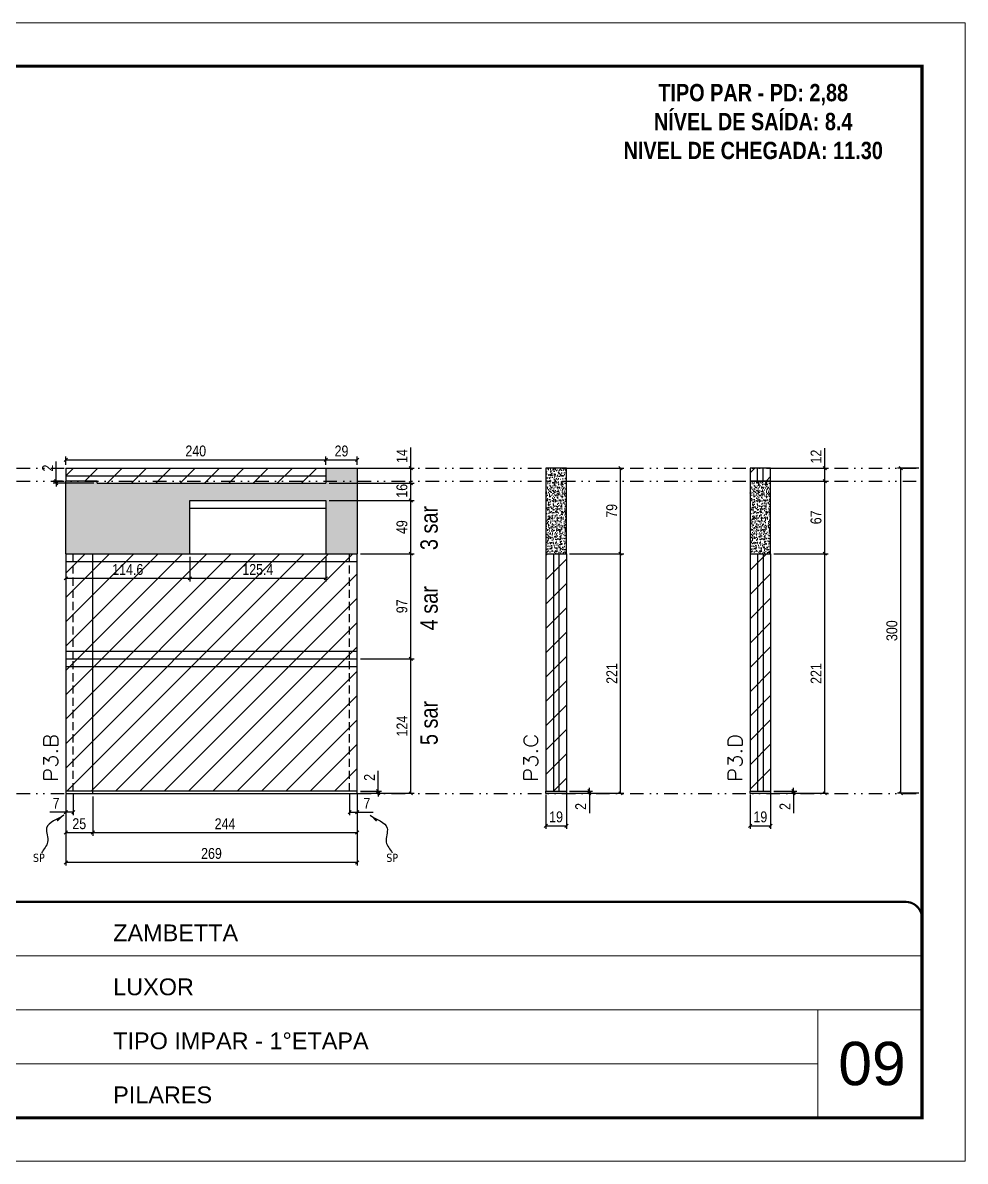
# Model space of a CAD drawing. Extents: x 14400 to 24104, y -21631 to 6985.
# Drawn here: x 15029 to 15898, y 3638 to 4688 of the extents above; entities that cross this region are included whole.
import ezdxf

# ---------------------------------------------------------------- set-up
doc = ezdxf.new("R2010")
doc.units = 0
for name, pattern in [('CONTINUO', [0]), ('DASHED', [0.75, 0.5, -0.25]), ('DIVIDE2', [0.625, 0.25, -0.125, 0, -0.125, 0, -0.125]), ('HIDDEN', [0.375, 0.25, -0.125])]:
    doc.linetypes.add(name, pattern=pattern)
for name, color, linetype, lineweight in [('CARIMBO', 255, 'Continuous', 9), ('Folhas', 255, 'Continuous', 9), ('Hachura', 251, 'Continuous', 9), ('SARRAFO DE PRESSAO', 251, 'DASHED', 9), ('Texto Seção', 7, 'Continuous', 15)]:
    doc.layers.add(name, color=color, linetype=linetype, lineweight=lineweight)
for name, color, linetype in [('COTA', 241, 'Continuous'), ('NOMENCLATURA', 7, 'Continuous'), ('Nível', 160, 'Continuous'), ('Painéis', 200, 'Continuous'), ('SARR_2.2x7', 40, 'Continuous'), ('Sarrafo de Pressão', 42, 'HIDDEN'), ('texto', 7, 'Continuous')]:
    doc.layers.add(name, color=color, linetype=linetype)
doc.styles.add('ARIAL', font='arial.ttf')
doc.styles.add('ARIAL_NARROW', font='ARIALN.TTF', dxfattribs={"height": 0.2})
doc.styles.add('COTA TECNICA', font='techl___.ttf', dxfattribs={"height": 10})
doc.styles.add('COTA TECNICA-50', font='techl___.ttf', dxfattribs={"height": 10})
doc.styles.add('REGUA-120', font='ROMANS.shx', dxfattribs={"height": 15})
doc.styles.add('ROMANC', font='techb___.ttf', dxfattribs={"height": 2.5})
doc.styles.get("Standard").update_dxf_attribs({"font": 'arial.ttf'})
doc.dimstyles.new('COTA PAINEL-50', dxfattribs={"dimtxt": 10, "dimasz": 3, "dimexe": 3, "dimexo": 3, "dimgap": 3, "dimtad": 1, "dimdec": 1, "dimzin": 12, "dimdsep": 46, "dimtxsty": 'COTA TECNICA-50', "dimblk1": 'OBLIQUE', "dimblk2": 'OBLIQUE', "dimsah": 1, "dimcen": 0.9, "dimclrd": 4, "dimclre": 4, "dimclrt": 240, "dimadec": 1, "dimazin": 3, "dimtfac": 1, "dimtdec": 1, "dimtmove": 0, "dimatfit": 3, "dimfxl": 1, "dimtolj": 1, "dimtzin": 12, "dimarcsym": 0})
doc.dimstyles.new('PAINEL', dxfattribs={"dimtxt": 10, "dimasz": 3, "dimexe": 3, "dimexo": 3, "dimgap": 3, "dimtad": 1, "dimdec": 1, "dimzin": 12, "dimdsep": 46, "dimtxsty": 'COTA TECNICA', "dimblk1": 'OBLIQUE', "dimblk2": 'OBLIQUE', "dimsah": 1, "dimcen": 0.9, "dimclrd": 4, "dimclre": 4, "dimclrt": 240, "dimadec": 1, "dimazin": 3, "dimtfac": 1, "dimtdec": 1, "dimtmove": 0, "dimatfit": 3, "dimfxl": 1, "dimtolj": 1, "dimtzin": 12, "dimarcsym": 0})
doc.dimstyles.get("Standard").update_dxf_attribs({"dimtxt": 0.18, "dimasz": 0.18, "dimexe": 0.18, "dimexo": 0.0625, "dimgap": 0.09, "dimtad": 0, "dimtih": 1, "dimtoh": 1, "dimdec": 4, "dimzin": 0, "dimdsep": 46, "dimtxsty": 'Standard', "dimcen": 0.09, "dimadec": 0, "dimazin": 0, "dimtfac": 1, "dimtdec": 4, "dimtofl": 0, "dimtmove": 0, "dimatfit": 3, "dimfxl": 1, "dimtolj": 1, "dimtzin": 0, "dimarcsym": 0})

# ---------------------------------------------------------------- blocks, each defined once
blk = doc.blocks.new('9999999999')
at = {"color": 30, "linetype": 'CONTINUO'}
for p, q in [((98564.6, 34379.6), (99584, 34379.6)), ((98564.6, 34329.8), (99488, 34329.8)), ((99584, 34329.8), (99488, 34329.8)), ((99488, 34329.8), (99488, 34230.2)), ((98564.6, 34280), (99488, 34280))]:
    blk.add_line(p, q, dxfattribs=at)
at = {"color": 30, "linetype": 'CONTINUO', "const_width": 2}
blk.add_lwpolyline([(99584, 34230.2), (99584, 34414.4, 0.414214), (99569, 34429.4), (98229, 34429.4, 0.414214), (98214, 34414.4), (98214, 34245.2, 0.414214), (98229, 34230.2), (99584, 34230.2)], format="xyb", dxfattribs=at)
at = {"layer": 'Folhas'}
blk.add_lwpolyline([(98139, 34190.2), (99624, 34190.2), (99624, 35240.2), (98139, 35240.2)], close=True, dxfattribs=at)
at = {"layer": 'Folhas', "color": 30, "const_width": 3}
blk.add_lwpolyline([(98214, 34230.2), (99584, 34230.2), (99584, 35200.2), (98214, 35200.2)], close=True, dxfattribs=at)
at = {"color": 7, "linetype": 'Continuous', "ltscale": 5, "style": 'ARIAL'}
for s, height, p in [('ZAMBETTA', 15.48, (98837.7, 34393.1)), ('LUXOR', 15.48, (98837.7, 34343.3)), ('TIPO IMPAR - 1°ETAPA', 15.483, (98837.7, 34293.5)), ('PILARES', 15.48, (98837.7, 34243.7))]:
    blk.add_text(s, height=height, dxfattribs=at).set_placement(p)
blk = doc.blocks.new('_Oblique')
at = {"color": 0, "linetype": 'ByBlock', "lineweight": -2}
blk.add_line((-0.5, -0.5), (0.5, 0.5), dxfattribs=at)
blk = doc.blocks.new('*D695')
at = {"layer": 'COTA', "color": 4, "lineweight": -2, "transparency": 16777216}
for p, q in [((15068.4, 3975.9), (15068.4, 3910.2)), ((15337.4, 3975.9), (15337.4, 3910.2)), ((15337.4, 3913.2), (15068.4, 3913.2))]:
    blk.add_line(p, q, dxfattribs=at)
at = {"layer": 'Defpoints', "color": 0, "transparency": 16777216}
for p in [(15068.4, 3978.9), (15337.4, 3978.9), (15068.4, 3913.2)]:
    blk.add_point(p, dxfattribs=at)
at = {"layer": 'COTA', "color": 4, "lineweight": -2, "transparency": 16777216, "xscale": 3, "yscale": 3, "zscale": 3, "rotation": 180}
blk.add_blockref('_Oblique', (15068.4, 3913.2), dxfattribs=at)
at = {"layer": 'COTA', "color": 4, "lineweight": -2, "transparency": 16777216, "xscale": 3, "yscale": 3, "zscale": 3}
blk.add_blockref('_Oblique', (15337.4, 3913.2), dxfattribs=at)
at = {"layer": 'COTA', "color": 240, "transparency": 16777216, "insert": (15202.9, 3921.4), "char_height": 10, "attachment_point": 5, "style": 'COTA TECNICA'}
blk.add_mtext('\\A1;269', dxfattribs=at)
blk = doc.blocks.new('*D696')
at = {"layer": 'COTA', "color": 4, "lineweight": -2, "transparency": 16777216}
for p, q in [((15330.4, 3975.9), (15330.4, 3956.6)), ((15337.4, 3973.9), (15337.4, 3956.6)), ((15330.4, 3959.6), (15337.4, 3959.6)), ((15337.4, 3959.6), (15352.1, 3959.6))]:
    blk.add_line(p, q, dxfattribs=at)
at = {"layer": 'Defpoints', "color": 0, "transparency": 16777216}
for p in [(15330.4, 3978.9), (15337.4, 3976.9), (15337.4, 3959.6)]:
    blk.add_point(p, dxfattribs=at)
at = {"layer": 'COTA', "color": 4, "lineweight": -2, "transparency": 16777216, "xscale": 3, "yscale": 3, "zscale": 3, "rotation": 180}
blk.add_blockref('_Oblique', (15330.4, 3959.6), dxfattribs=at)
at = {"layer": 'COTA', "color": 4, "lineweight": -2, "transparency": 16777216, "xscale": 3, "yscale": 3, "zscale": 3}
blk.add_blockref('_Oblique', (15337.4, 3959.6), dxfattribs=at)
at = {"layer": 'COTA', "color": 240, "transparency": 16777216, "insert": (15346.3, 3967.7), "char_height": 10, "attachment_point": 5, "style": 'COTA TECNICA-50'}
blk.add_mtext('\\A1;7', dxfattribs=at)
blk = doc.blocks.new('*D697')
at = {"layer": 'COTA', "color": 4, "lineweight": -2, "transparency": 16777216}
for p, q in [((15068.4, 3973.9), (15068.4, 3956.6)), ((15075.4, 3975.9), (15075.4, 3956.6)), ((15068.4, 3959.6), (15053.7, 3959.6)), ((15075.4, 3959.6), (15068.4, 3959.6))]:
    blk.add_line(p, q, dxfattribs=at)
at = {"layer": 'Defpoints', "color": 0, "transparency": 16777216}
for p in [(15068.4, 3976.9), (15075.4, 3978.9), (15068.4, 3959.6)]:
    blk.add_point(p, dxfattribs=at)
at = {"layer": 'COTA', "color": 4, "lineweight": -2, "transparency": 16777216, "xscale": 3, "yscale": 3, "zscale": 3, "rotation": 180}
blk.add_blockref('_Oblique', (15068.4, 3959.6), dxfattribs=at)
at = {"layer": 'COTA', "color": 4, "lineweight": -2, "transparency": 16777216, "xscale": 3, "yscale": 3, "zscale": 3}
blk.add_blockref('_Oblique', (15075.4, 3959.6), dxfattribs=at)
at = {"layer": 'COTA', "color": 240, "transparency": 16777216, "insert": (15059.5, 3967.7), "char_height": 10, "attachment_point": 5, "style": 'COTA TECNICA-50'}
blk.add_mtext('\\A1;7', dxfattribs=at)
blk = doc.blocks.new('*D698')
at = {"layer": 'COTA', "color": 4, "lineweight": -2, "transparency": 16777216}
for p, q in [((15356.7, 3978.9), (15356.7, 3997.7)), ((15340.4, 3978.9), (15359.7, 3978.9)), ((15340.4, 3976.9), (15359.7, 3976.9)), ((15356.7, 3976.9), (15356.7, 3978.9)), ((15356.7, 3976.9), (15356.7, 3973.9))]:
    blk.add_line(p, q, dxfattribs=at)
at = {"layer": 'Defpoints', "color": 0, "transparency": 16777216}
for p in [(15337.4, 3978.9), (15337.4, 3976.9), (15356.7, 3976.9)]:
    blk.add_point(p, dxfattribs=at)
at = {"layer": 'COTA', "color": 4, "lineweight": -2, "transparency": 16777216, "xscale": 3, "yscale": 3, "zscale": 3}
for p, rotation in [((15356.7, 3978.9), 270), ((15356.7, 3976.9), 90)]:
    blk.add_blockref('_Oblique', p, dxfattribs=dict(at, rotation=rotation))
at = {"layer": 'COTA', "color": 240, "transparency": 16777216, "insert": (15348.7, 3991.6), "char_height": 10, "attachment_point": 5, "rotation": 90, "style": 'COTA TECNICA-50'}
blk.add_mtext('\\A1;2', dxfattribs=at)
blk = doc.blocks.new('*D699')
at = {"layer": 'COTA', "color": 4, "linetype": 'ByBlock', "lineweight": -2, "transparency": 16777216}
for p, q in [((15340.4, 4100.9), (15389.8, 4100.9)), ((15386.8, 3976.9), (15386.8, 4100.9)), ((15340.4, 3976.9), (15389.8, 3976.9))]:
    blk.add_line(p, q, dxfattribs=at)
at = {"layer": 'Defpoints', "color": 0, "linetype": 'ByBlock', "transparency": 16777216}
for p in [(15337.4, 4100.9), (15386.8, 4100.9), (15337.4, 3976.9)]:
    blk.add_point(p, dxfattribs=at)
at = {"layer": 'COTA', "color": 4, "linetype": 'ByBlock', "lineweight": -2, "transparency": 16777216, "xscale": 3, "yscale": 3, "zscale": 3}
for p, rotation in [((15386.8, 4100.9), 90), ((15386.8, 3976.9), 270)]:
    blk.add_blockref('_Oblique', p, dxfattribs=dict(at, rotation=rotation))
at = {"layer": 'COTA', "color": 240, "linetype": 'ByBlock', "transparency": 16777216, "insert": (15378.7, 4038.9), "char_height": 10, "attachment_point": 5, "rotation": 90, "style": 'COTA TECNICA'}
blk.add_mtext('\\A1;124', dxfattribs=at)
blk = doc.blocks.new('*D700')
at = {"layer": 'COTA', "color": 4, "lineweight": -2, "transparency": 16777216}
for p, q in [((15093.4, 3973.9), (15093.4, 3937.7)), ((15337.4, 3973.9), (15337.4, 3937.7)), ((15093.4, 3940.7), (15337.4, 3940.7))]:
    blk.add_line(p, q, dxfattribs=at)
at = {"layer": 'Defpoints', "color": 0, "transparency": 16777216}
for p in [(15093.4, 3976.9), (15337.4, 3976.9), (15337.4, 3940.7)]:
    blk.add_point(p, dxfattribs=at)
at = {"layer": 'COTA', "color": 4, "lineweight": -2, "transparency": 16777216, "xscale": 3, "yscale": 3, "zscale": 3, "rotation": 180}
blk.add_blockref('_Oblique', (15093.4, 3940.7), dxfattribs=at)
at = {"layer": 'COTA', "color": 4, "lineweight": -2, "transparency": 16777216, "xscale": 3, "yscale": 3, "zscale": 3}
blk.add_blockref('_Oblique', (15337.4, 3940.7), dxfattribs=at)
at = {"layer": 'COTA', "color": 240, "transparency": 16777216, "insert": (15215.4, 3948.8), "char_height": 10, "attachment_point": 5, "style": 'COTA TECNICA'}
blk.add_mtext('\\A1;244', dxfattribs=at)
blk = doc.blocks.new('*D701')
at = {"layer": 'COTA', "color": 4, "lineweight": -2, "transparency": 16777216}
for p, q in [((15068.4, 3973.9), (15068.4, 3937.7)), ((15093.4, 3973.9), (15093.4, 3937.7)), ((15068.4, 3940.7), (15093.4, 3940.7))]:
    blk.add_line(p, q, dxfattribs=at)
at = {"layer": 'Defpoints', "color": 0, "transparency": 16777216}
for p in [(15068.4, 3976.9), (15093.4, 3976.9), (15093.4, 3940.7)]:
    blk.add_point(p, dxfattribs=at)
at = {"layer": 'COTA', "color": 4, "lineweight": -2, "transparency": 16777216, "xscale": 3, "yscale": 3, "zscale": 3, "rotation": 180}
blk.add_blockref('_Oblique', (15068.4, 3940.7), dxfattribs=at)
at = {"layer": 'COTA', "color": 4, "lineweight": -2, "transparency": 16777216, "xscale": 3, "yscale": 3, "zscale": 3}
blk.add_blockref('_Oblique', (15093.4, 3940.7), dxfattribs=at)
at = {"layer": 'COTA', "color": 240, "transparency": 16777216, "insert": (15080.9, 3948.8), "char_height": 10, "attachment_point": 5, "style": 'COTA TECNICA'}
blk.add_mtext('\\A1;25', dxfattribs=at)
blk = doc.blocks.new('*D703')
at = {"layer": 'COTA', "color": 4, "lineweight": -2, "transparency": 16777216}
for p, q in [((15340.4, 4197.9), (15389.8, 4197.9)), ((15386.8, 4100.9), (15386.8, 4197.9)), ((15340.4, 4100.9), (15389.8, 4100.9))]:
    blk.add_line(p, q, dxfattribs=at)
at = {"layer": 'Defpoints', "color": 0, "transparency": 16777216}
for p in [(15337.4, 4197.9), (15386.8, 4197.9), (15337.4, 4100.9)]:
    blk.add_point(p, dxfattribs=at)
at = {"layer": 'COTA', "color": 4, "lineweight": -2, "transparency": 16777216, "xscale": 3, "yscale": 3, "zscale": 3}
for p, rotation in [((15386.8, 4197.9), 90), ((15386.8, 4100.9), 270)]:
    blk.add_blockref('_Oblique', p, dxfattribs=dict(at, rotation=rotation))
at = {"layer": 'COTA', "color": 240, "transparency": 16777216, "insert": (15378.7, 4149.4), "char_height": 10, "attachment_point": 5, "rotation": 90, "style": 'COTA TECNICA'}
blk.add_mtext('\\A1;97', dxfattribs=at)
blk = doc.blocks.new('*D707')
at = {"layer": 'COTA', "color": 4, "lineweight": -2, "transparency": 16777216}
for p, q in [((15068.4, 4279.9), (15068.4, 4287.5)), ((15068.4, 4284.5), (15308.4, 4284.5)), ((15308.4, 4279.9), (15308.4, 4287.5))]:
    blk.add_line(p, q, dxfattribs=at)
at = {"layer": 'Defpoints', "color": 0, "transparency": 16777216}
for p in [(15308.4, 4284.5), (15068.4, 4276.9), (15308.4, 4276.9)]:
    blk.add_point(p, dxfattribs=at)
at = {"layer": 'COTA', "color": 4, "lineweight": -2, "transparency": 16777216, "xscale": 3, "yscale": 3, "zscale": 3, "rotation": 180}
blk.add_blockref('_Oblique', (15068.4, 4284.5), dxfattribs=at)
at = {"layer": 'COTA', "color": 4, "lineweight": -2, "transparency": 16777216, "xscale": 3, "yscale": 3, "zscale": 3}
blk.add_blockref('_Oblique', (15308.4, 4284.5), dxfattribs=at)
at = {"layer": 'COTA', "color": 240, "transparency": 16777216, "insert": (15188.4, 4292.6), "char_height": 10, "attachment_point": 5, "style": 'COTA TECNICA'}
blk.add_mtext('\\A1;240', dxfattribs=at)
blk = doc.blocks.new('*D708')
at = {"layer": 'COTA', "color": 4, "lineweight": -2, "transparency": 16777216}
for p, q in [((15308.4, 4279.9), (15308.4, 4287.5)), ((15308.4, 4284.5), (15337.4, 4284.5)), ((15337.4, 4279.9), (15337.4, 4287.5))]:
    blk.add_line(p, q, dxfattribs=at)
at = {"layer": 'Defpoints', "color": 0, "transparency": 16777216}
for p in [(15337.4, 4284.5), (15308.4, 4276.9), (15337.4, 4276.9)]:
    blk.add_point(p, dxfattribs=at)
at = {"layer": 'COTA', "color": 4, "lineweight": -2, "transparency": 16777216, "xscale": 3, "yscale": 3, "zscale": 3, "rotation": 180}
blk.add_blockref('_Oblique', (15308.4, 4284.5), dxfattribs=at)
at = {"layer": 'COTA', "color": 4, "lineweight": -2, "transparency": 16777216, "xscale": 3, "yscale": 3, "zscale": 3}
blk.add_blockref('_Oblique', (15337.4, 4284.5), dxfattribs=at)
at = {"layer": 'COTA', "color": 240, "transparency": 16777216, "insert": (15322.9, 4292.6), "char_height": 10, "attachment_point": 5, "style": 'COTA TECNICA'}
blk.add_mtext('\\A1;29', dxfattribs=at)
blk = doc.blocks.new('*D709')
at = {"layer": 'COTA', "color": 4, "lineweight": -2, "transparency": 16777216}
for p, q in [((15386.8, 4276.9), (15386.8, 4296)), ((15340.4, 4276.9), (15389.8, 4276.9)), ((15386.8, 4262.9), (15386.8, 4276.9)), ((15311.4, 4262.9), (15389.8, 4262.9))]:
    blk.add_line(p, q, dxfattribs=at)
at = {"layer": 'Defpoints', "color": 0, "transparency": 16777216}
for p in [(15337.4, 4276.9), (15386.8, 4276.9), (15308.4, 4262.9)]:
    blk.add_point(p, dxfattribs=at)
at = {"layer": 'COTA', "color": 4, "lineweight": -2, "transparency": 16777216, "xscale": 3, "yscale": 3, "zscale": 3}
for p, rotation in [((15386.8, 4276.9), 90), ((15386.8, 4262.9), 270)]:
    blk.add_blockref('_Oblique', p, dxfattribs=dict(at, rotation=rotation))
at = {"layer": 'COTA', "color": 240, "transparency": 16777216, "insert": (15378.7, 4287.9), "char_height": 10, "attachment_point": 5, "rotation": 90, "style": 'COTA TECNICA'}
blk.add_mtext('\\A1;14', dxfattribs=at)
blk = doc.blocks.new('*D1921')
at = {"layer": 'COTA', "color": 4, "lineweight": -2, "transparency": 16777216}
for p, q in [((15855.5, 4276.9), (15836, 4276.9)), ((15839, 3976.9), (15839, 4276.9)), ((15855.5, 3976.9), (15836, 3976.9))]:
    blk.add_line(p, q, dxfattribs=at)
at = {"layer": 'Defpoints', "color": 0, "transparency": 16777216}
for p in [(15839, 4276.9), (15858.5, 4276.9), (15858.5, 3976.9)]:
    blk.add_point(p, dxfattribs=at)
at = {"layer": 'COTA', "color": 4, "lineweight": -2, "transparency": 16777216, "xscale": 3, "yscale": 3, "zscale": 3}
for p, rotation in [((15839, 4276.9), 90), ((15839, 3976.9), 270)]:
    blk.add_blockref('_Oblique', p, dxfattribs=dict(at, rotation=rotation))
at = {"layer": 'COTA', "color": 240, "transparency": 16777216, "insert": (15830.8, 4126.9), "char_height": 10, "attachment_point": 5, "rotation": 90, "style": 'COTA TECNICA'}
blk.add_mtext('\\A1;300', dxfattribs=at)
blk = doc.blocks.new('*D1922')
at = {"layer": 'COTA', "color": 4, "lineweight": -2, "transparency": 16777216}
for p, q in [((15511.4, 3975.9), (15511.4, 3944)), ((15530.4, 3975.9), (15530.4, 3944)), ((15511.4, 3947), (15530.4, 3947))]:
    blk.add_line(p, q, dxfattribs=at)
at = {"layer": 'Defpoints', "color": 0, "transparency": 16777216}
for p in [(15511.4, 3978.9), (15530.4, 3978.9), (15530.4, 3947)]:
    blk.add_point(p, dxfattribs=at)
at = {"layer": 'COTA', "color": 4, "lineweight": -2, "transparency": 16777216, "xscale": 3, "yscale": 3, "zscale": 3, "rotation": 180}
blk.add_blockref('_Oblique', (15511.4, 3947), dxfattribs=at)
at = {"layer": 'COTA', "color": 4, "lineweight": -2, "transparency": 16777216, "xscale": 3, "yscale": 3, "zscale": 3}
blk.add_blockref('_Oblique', (15530.4, 3947), dxfattribs=at)
at = {"layer": 'COTA', "color": 240, "transparency": 16777216, "insert": (15520.9, 3955.1), "char_height": 10, "attachment_point": 5, "style": 'COTA TECNICA'}
blk.add_mtext('\\A1;19', dxfattribs=at)
blk = doc.blocks.new('*D1923')
at = {"layer": 'COTA', "color": 4, "lineweight": -2, "transparency": 16777216}
for p, q in [((15551.6, 3978.9), (15551.6, 3981.9)), ((15533.4, 3978.9), (15554.6, 3978.9)), ((15533.4, 3976.9), (15554.6, 3976.9)), ((15551.6, 3978.9), (15551.6, 3976.9)), ((15551.6, 3976.9), (15551.6, 3958.7))]:
    blk.add_line(p, q, dxfattribs=at)
at = {"layer": 'Defpoints', "color": 0, "transparency": 16777216}
for p in [(15530.4, 3978.9), (15530.4, 3976.9), (15551.6, 3978.9)]:
    blk.add_point(p, dxfattribs=at)
at = {"layer": 'COTA', "color": 4, "lineweight": -2, "transparency": 16777216, "xscale": 3, "yscale": 3, "zscale": 3}
for p, rotation in [((15551.6, 3978.9), 270), ((15551.6, 3976.9), 90)]:
    blk.add_blockref('_Oblique', p, dxfattribs=dict(at, rotation=rotation))
at = {"layer": 'COTA', "color": 240, "transparency": 16777216, "insert": (15543.6, 3964.8), "char_height": 10, "attachment_point": 5, "rotation": 90, "style": 'COTA TECNICA-50'}
blk.add_mtext('\\A1;2', dxfattribs=at)
blk = doc.blocks.new('*D1924')
at = {"layer": 'COTA', "color": 4, "lineweight": -2, "transparency": 16777216}
for p, q in [((15533.4, 4197.9), (15583.4, 4197.9)), ((15580.4, 3976.9), (15580.4, 4197.9)), ((15533.4, 3976.9), (15583.4, 3976.9))]:
    blk.add_line(p, q, dxfattribs=at)
at = {"layer": 'Defpoints', "color": 0, "transparency": 16777216}
for p in [(15530.4, 4197.9), (15580.4, 4197.9), (15530.4, 3976.9)]:
    blk.add_point(p, dxfattribs=at)
at = {"layer": 'COTA', "color": 4, "lineweight": -2, "transparency": 16777216, "xscale": 3, "yscale": 3, "zscale": 3}
for p, rotation in [((15580.4, 4197.9), 90), ((15580.4, 3976.9), 270)]:
    blk.add_blockref('_Oblique', p, dxfattribs=dict(at, rotation=rotation))
at = {"layer": 'COTA', "color": 240, "transparency": 16777216, "insert": (15572.3, 4087.4), "char_height": 10, "attachment_point": 5, "rotation": 90, "style": 'COTA TECNICA-50'}
blk.add_mtext('\\A1;221', dxfattribs=at)
blk = doc.blocks.new('*D1925')
at = {"layer": 'COTA', "color": 4, "lineweight": -2, "transparency": 16777216}
for p, q in [((15533.4, 4276.9), (15583.4, 4276.9)), ((15580.4, 4197.9), (15580.4, 4276.9)), ((15533.4, 4197.9), (15583.4, 4197.9))]:
    blk.add_line(p, q, dxfattribs=at)
at = {"layer": 'Defpoints', "color": 0, "transparency": 16777216}
for p in [(15530.4, 4276.9), (15580.4, 4276.9), (15530.4, 4197.9)]:
    blk.add_point(p, dxfattribs=at)
at = {"layer": 'COTA', "color": 4, "lineweight": -2, "transparency": 16777216, "xscale": 3, "yscale": 3, "zscale": 3}
for p, rotation in [((15580.4, 4276.9), 90), ((15580.4, 4197.9), 270)]:
    blk.add_blockref('_Oblique', p, dxfattribs=dict(at, rotation=rotation))
at = {"layer": 'COTA', "color": 240, "transparency": 16777216, "insert": (15572.3, 4237.4), "char_height": 10, "attachment_point": 5, "rotation": 90, "style": 'COTA TECNICA'}
blk.add_mtext('\\A1;79', dxfattribs=at)
blk = doc.blocks.new('*D1926')
at = {"layer": 'COTA', "color": 4, "lineweight": -2, "transparency": 16777216}
for p, q in [((15699.9, 3975.9), (15699.9, 3944)), ((15718.9, 3975.9), (15718.9, 3944)), ((15699.9, 3947), (15718.9, 3947))]:
    blk.add_line(p, q, dxfattribs=at)
at = {"layer": 'Defpoints', "color": 0, "transparency": 16777216}
for p in [(15699.9, 3978.9), (15718.9, 3978.9), (15718.9, 3947)]:
    blk.add_point(p, dxfattribs=at)
at = {"layer": 'COTA', "color": 4, "lineweight": -2, "transparency": 16777216, "xscale": 3, "yscale": 3, "zscale": 3, "rotation": 180}
blk.add_blockref('_Oblique', (15699.9, 3947), dxfattribs=at)
at = {"layer": 'COTA', "color": 4, "lineweight": -2, "transparency": 16777216, "xscale": 3, "yscale": 3, "zscale": 3}
blk.add_blockref('_Oblique', (15718.9, 3947), dxfattribs=at)
at = {"layer": 'COTA', "color": 240, "transparency": 16777216, "insert": (15709.4, 3955.1), "char_height": 10, "attachment_point": 5, "style": 'COTA TECNICA'}
blk.add_mtext('\\A1;19', dxfattribs=at)
blk = doc.blocks.new('*D1927')
at = {"layer": 'COTA', "color": 4, "lineweight": -2, "transparency": 16777216}
for p, q in [((15740.1, 3978.9), (15740.1, 3981.9)), ((15721.9, 3978.9), (15743.1, 3978.9)), ((15721.9, 3976.9), (15743.1, 3976.9)), ((15740.1, 3978.9), (15740.1, 3976.9)), ((15740.1, 3976.9), (15740.1, 3958.7))]:
    blk.add_line(p, q, dxfattribs=at)
at = {"layer": 'Defpoints', "color": 0, "transparency": 16777216}
for p in [(15718.9, 3978.9), (15718.9, 3976.9), (15740.1, 3978.9)]:
    blk.add_point(p, dxfattribs=at)
at = {"layer": 'COTA', "color": 4, "lineweight": -2, "transparency": 16777216, "xscale": 3, "yscale": 3, "zscale": 3}
for p, rotation in [((15740.1, 3978.9), 270), ((15740.1, 3976.9), 90)]:
    blk.add_blockref('_Oblique', p, dxfattribs=dict(at, rotation=rotation))
at = {"layer": 'COTA', "color": 240, "transparency": 16777216, "insert": (15732.1, 3964.8), "char_height": 10, "attachment_point": 5, "rotation": 90, "style": 'COTA TECNICA-50'}
blk.add_mtext('\\A1;2', dxfattribs=at)
blk = doc.blocks.new('*D1928')
at = {"layer": 'COTA', "color": 4, "lineweight": -2, "transparency": 16777216}
for p, q in [((15721.9, 4197.9), (15771.9, 4197.9)), ((15768.9, 3976.9), (15768.9, 4197.9)), ((15721.9, 3976.9), (15771.9, 3976.9))]:
    blk.add_line(p, q, dxfattribs=at)
at = {"layer": 'Defpoints', "color": 0, "transparency": 16777216}
for p in [(15718.9, 4197.9), (15768.9, 4197.9), (15718.9, 3976.9)]:
    blk.add_point(p, dxfattribs=at)
at = {"layer": 'COTA', "color": 4, "lineweight": -2, "transparency": 16777216, "xscale": 3, "yscale": 3, "zscale": 3}
for p, rotation in [((15768.9, 4197.9), 90), ((15768.9, 3976.9), 270)]:
    blk.add_blockref('_Oblique', p, dxfattribs=dict(at, rotation=rotation))
at = {"layer": 'COTA', "color": 240, "transparency": 16777216, "insert": (15760.8, 4087.4), "char_height": 10, "attachment_point": 5, "rotation": 90, "style": 'COTA TECNICA-50'}
blk.add_mtext('\\A1;221', dxfattribs=at)
blk = doc.blocks.new('*D1930')
at = {"layer": 'COTA', "color": 4, "lineweight": -2, "transparency": 16777216}
for p, q in [((15721.9, 4264.9), (15771.9, 4264.9)), ((15768.9, 4197.9), (15768.9, 4264.9)), ((15721.9, 4197.9), (15771.9, 4197.9))]:
    blk.add_line(p, q, dxfattribs=at)
at = {"layer": 'Defpoints', "color": 0, "transparency": 16777216}
for p in [(15718.9, 4264.9), (15768.9, 4264.9), (15718.9, 4197.9)]:
    blk.add_point(p, dxfattribs=at)
at = {"layer": 'COTA', "color": 4, "lineweight": -2, "transparency": 16777216, "xscale": 3, "yscale": 3, "zscale": 3}
for p, rotation in [((15768.9, 4264.9), 90), ((15768.9, 4197.9), 270)]:
    blk.add_blockref('_Oblique', p, dxfattribs=dict(at, rotation=rotation))
at = {"layer": 'COTA', "color": 240, "transparency": 16777216, "insert": (15760.8, 4231.4), "char_height": 10, "attachment_point": 5, "rotation": 90, "style": 'COTA TECNICA'}
blk.add_mtext('\\A1;67', dxfattribs=at)
blk = doc.blocks.new('*D1929')
at = {"layer": 'COTA', "color": 4, "lineweight": -2, "transparency": 16777216}
for p, q in [((15768.9, 4276.9), (15768.9, 4295.2)), ((15721.9, 4276.9), (15771.9, 4276.9)), ((15768.9, 4264.9), (15768.9, 4276.9)), ((15721.9, 4264.9), (15771.9, 4264.9))]:
    blk.add_line(p, q, dxfattribs=at)
at = {"layer": 'Defpoints', "color": 0, "transparency": 16777216}
for p in [(15718.9, 4276.9), (15768.9, 4276.9), (15718.9, 4264.9)]:
    blk.add_point(p, dxfattribs=at)
at = {"layer": 'COTA', "color": 4, "lineweight": -2, "transparency": 16777216, "xscale": 3, "yscale": 3, "zscale": 3}
for p, rotation in [((15768.9, 4276.9), 90), ((15768.9, 4264.9), 270)]:
    blk.add_blockref('_Oblique', p, dxfattribs=dict(at, rotation=rotation))
at = {"layer": 'COTA', "color": 240, "transparency": 16777216, "insert": (15760.8, 4287.5), "char_height": 10, "attachment_point": 5, "rotation": 90, "style": 'COTA TECNICA'}
blk.add_mtext('\\A1;12', dxfattribs=at)
blk = doc.blocks.new('*D1932')
at = {"layer": 'COTA', "color": 4, "lineweight": -2, "transparency": 16777216}
for p, q in [((15311.4, 4246.9), (15389.8, 4246.9)), ((15386.8, 4197.9), (15386.8, 4246.9)), ((15340.4, 4197.9), (15389.8, 4197.9))]:
    blk.add_line(p, q, dxfattribs=at)
at = {"layer": 'Defpoints', "color": 0, "transparency": 16777216}
for p in [(15308.4, 4246.9), (15386.8, 4246.9), (15337.4, 4197.9)]:
    blk.add_point(p, dxfattribs=at)
at = {"layer": 'COTA', "color": 4, "lineweight": -2, "transparency": 16777216, "xscale": 3, "yscale": 3, "zscale": 3}
for p, rotation in [((15386.8, 4246.9), 90), ((15386.8, 4197.9), 270)]:
    blk.add_blockref('_Oblique', p, dxfattribs=dict(at, rotation=rotation))
at = {"layer": 'COTA', "color": 240, "transparency": 16777216, "insert": (15378.7, 4222.4), "char_height": 10, "attachment_point": 5, "rotation": 90, "style": 'COTA TECNICA'}
blk.add_mtext('\\A1;49', dxfattribs=at)
blk = doc.blocks.new('*D1933')
at = {"layer": 'COTA', "color": 4, "lineweight": -2, "transparency": 16777216}
for p, q in [((15311.4, 4262.9), (15389.8, 4262.9)), ((15386.8, 4246.9), (15386.8, 4262.9)), ((15311.4, 4246.9), (15389.8, 4246.9))]:
    blk.add_line(p, q, dxfattribs=at)
at = {"layer": 'Defpoints', "color": 0, "transparency": 16777216}
for p in [(15308.4, 4262.9), (15386.8, 4262.9), (15308.4, 4246.9)]:
    blk.add_point(p, dxfattribs=at)
at = {"layer": 'COTA', "color": 4, "lineweight": -2, "transparency": 16777216, "xscale": 3, "yscale": 3, "zscale": 3}
for p, rotation in [((15386.8, 4262.9), 90), ((15386.8, 4246.9), 270)]:
    blk.add_blockref('_Oblique', p, dxfattribs=dict(at, rotation=rotation))
at = {"layer": 'COTA', "color": 240, "transparency": 16777216, "insert": (15378.7, 4255.9), "char_height": 10, "attachment_point": 5, "rotation": 90, "style": 'COTA TECNICA'}
blk.add_mtext('\\A1;16', dxfattribs=at)
blk = doc.blocks.new('*D1934')
at = {"layer": 'COTA', "color": 4, "lineweight": -2, "transparency": 16777216}
for p, q in [((15059.7, 4264.9), (15059.7, 4283)), ((15065.4, 4264.9), (15056.7, 4264.9)), ((15059.7, 4262.9), (15059.7, 4264.9)), ((15094.4, 4262.9), (15056.7, 4262.9)), ((15059.7, 4262.9), (15059.7, 4259.9))]:
    blk.add_line(p, q, dxfattribs=at)
at = {"layer": 'Defpoints', "color": 0, "transparency": 16777216}
for p in [(15059.7, 4264.9), (15068.4, 4264.9), (15097.4, 4262.9)]:
    blk.add_point(p, dxfattribs=at)
at = {"layer": 'COTA', "color": 4, "lineweight": -2, "transparency": 16777216, "xscale": 3, "yscale": 3, "zscale": 3}
for p, rotation in [((15059.7, 4264.9), 270), ((15059.7, 4262.9), 90)]:
    blk.add_blockref('_Oblique', p, dxfattribs=dict(at, rotation=rotation))
at = {"layer": 'COTA', "color": 240, "transparency": 16777216, "insert": (15051.7, 4276.9), "char_height": 10, "attachment_point": 5, "rotation": 90, "style": 'COTA TECNICA'}
blk.add_mtext('\\A1;2', dxfattribs=at)
blk = doc.blocks.new('*D3492')
at = {"layer": 'COTA', "color": 4, "lineweight": -2, "transparency": 16777216}
for p, q in [((15068.4, 4194.9), (15068.4, 4172.2)), ((15183, 4194.9), (15183, 4172.2)), ((15068.4, 4175.2), (15183, 4175.2))]:
    blk.add_line(p, q, dxfattribs=at)
at = {"layer": 'Defpoints', "color": 0, "transparency": 16777216}
for p in [(15068.4, 4197.9), (15183, 4197.9), (15183, 4175.2)]:
    blk.add_point(p, dxfattribs=at)
at = {"layer": 'COTA', "color": 4, "lineweight": -2, "transparency": 16777216, "xscale": 3, "yscale": 3, "zscale": 3, "rotation": 180}
blk.add_blockref('_Oblique', (15068.4, 4175.2), dxfattribs=at)
at = {"layer": 'COTA', "color": 4, "lineweight": -2, "transparency": 16777216, "xscale": 3, "yscale": 3, "zscale": 3}
blk.add_blockref('_Oblique', (15183, 4175.2), dxfattribs=at)
at = {"layer": 'COTA', "color": 240, "transparency": 16777216, "insert": (15125.7, 4183.3), "char_height": 10, "attachment_point": 5, "style": 'COTA TECNICA'}
blk.add_mtext('\\A1;114.6', dxfattribs=at)
blk = doc.blocks.new('*D3568')
at = {"layer": 'COTA', "color": 4, "lineweight": -2, "transparency": 16777216}
for p, q in [((15183, 4194.9), (15183, 4172.2)), ((15308.4, 4194.9), (15308.4, 4172.2)), ((15183, 4175.2), (15308.4, 4175.2))]:
    blk.add_line(p, q, dxfattribs=at)
at = {"layer": 'Defpoints', "color": 0, "transparency": 16777216}
for p in [(15183, 4197.9), (15308.4, 4197.9), (15308.4, 4175.2)]:
    blk.add_point(p, dxfattribs=at)
at = {"layer": 'COTA', "color": 4, "lineweight": -2, "transparency": 16777216, "xscale": 3, "yscale": 3, "zscale": 3, "rotation": 180}
blk.add_blockref('_Oblique', (15183, 4175.2), dxfattribs=at)
at = {"layer": 'COTA', "color": 4, "lineweight": -2, "transparency": 16777216, "xscale": 3, "yscale": 3, "zscale": 3}
blk.add_blockref('_Oblique', (15308.4, 4175.2), dxfattribs=at)
at = {"layer": 'COTA', "color": 240, "transparency": 16777216, "insert": (15245.7, 4183.3), "char_height": 10, "attachment_point": 5, "style": 'COTA TECNICA'}
blk.add_mtext('\\A1;125.4', dxfattribs=at)

msp = doc.modelspace()

# ---------------------------------------------------------------- hatches: boundary and pattern name
at = {"layer": 'COTA'}
h = msp.add_hatch(dxfattribs=at)
h.set_pattern_fill('AR-CONC', color=256, scale=0.03)
h.paths.add_polyline_path([(15337.41, 4264.86), (15308.41, 4264.86), (15308.41, 4262.86), (15097.41, 4262.86), (15097.41, 4264.86), (15068.41, 4264.86), (15068.41, 4197.86), (15183.01, 4197.86), (15183.01, 4246.86), (15308.41, 4246.86), (15308.41, 4197.86), (15337.41, 4197.86)])
h.paths.add_polyline_path([(15337.41, 4276.86), (15308.41, 4276.86), (15308.41, 4264.86), (15337.41, 4264.86)])
h = msp.add_hatch(dxfattribs=at)
h.set_pattern_fill('AR-CONC', color=256, scale=0.03)
h.set_pattern_definition([(50, (-3228.6796, -28), (5.4655401, -0.4781726), [0.5715, -6.2865]), (355, (-3228.6796, -28), (-1.0573026, 5.7317054), [0.4572, -5.0292175]), (100.451445, (-3228.224, -28.04), (4.4082374, 5.2535326), [0.4857003, -5.3427073]), (46.1842, (-3228.6796, -26.476), (8.1323712, -1.2612698), [0.85725, -9.42975]), (96.635558, (-3228.002, -26.581), (7.122124, 7.4227837), [0.7285507, -8.0140682]), (351.18415, (-3228.68, -26.476), (7.122124, 7.4227837), [0.685799, -7.543792]), (21, (-3227.9176, -26.857), (4.5484317, -3.0679559), [0.5715, -6.2865]), (326, (-3227.9176, -26.857), (1.8540609, 5.525639), [0.4572, -5.0292]), (71.451445, (-3227.5386, -27.1127), (6.4024926, 2.457683), [0.4857003, -5.3426981]), (37.5, (-3228.6796, -28), (0.0926581, 2.53665117), [0, -4.96824, 0, -5.1054, 0, -5.04825]), (7.5, (-3228.6796, -28), (2.00458988, 3.00541724), [0, -2.91084, 0, -4.85394, 0, -1.92405]), (327.5, (-3230.379, -28), (4.06771786, -0.17186232), [0, -1.905, 0, -5.9436, 0, -7.8867]), (317.5, (-3231.141, -28), (4.44387544, 0.7627947), [0, -2.4765, 0, -3.94716, 0, -5.6007])])
h.paths.add_polyline_path([(15530.37, 4276.86), (15511.37, 4276.86), (15511.37, 4197.86), (15530.37, 4197.86)])
h = msp.add_hatch(dxfattribs=at)
h.set_pattern_fill('AR-CONC', color=256, scale=0.03)
h.set_pattern_definition([(50, (-3040.1793, -28), (5.4655401, -0.4781726), [0.5715, -6.2865]), (355, (-3040.179, -28), (-1.0573026, 5.7317054), [0.4572, -5.0292175]), (100.451445, (-3039.724, -28.04), (4.4082374, 5.2535326), [0.4857003, -5.3427073]), (46.1842, (-3040.179, -26.476), (8.1323712, -1.2612698), [0.85725, -9.42975]), (96.635558, (-3039.5016, -26.581), (7.122124, 7.4227837), [0.7285507, -8.0140682]), (351.18415, (-3040.179, -26.476), (7.122124, 7.4227837), [0.685799, -7.543792]), (21, (-3039.4173, -26.857), (4.5484317, -3.0679559), [0.5715, -6.2865]), (326, (-3039.417, -26.857), (1.8540609, 5.525639), [0.4572, -5.0292]), (71.451445, (-3039.038, -27.1127), (6.4024926, 2.457683), [0.4857003, -5.3426981]), (37.5, (-3040.1793, -28), (0.0926581, 2.53665117), [0, -4.96824, 0, -5.1054, 0, -5.04825]), (7.5, (-3040.1793, -28), (2.00458988, 3.00541724), [0, -2.91084, 0, -4.85394, 0, -1.92405]), (327.5, (-3041.8785, -28), (4.06771786, -0.17186232), [0, -1.905, 0, -5.9436, 0, -7.8867]), (317.5, (-3042.6405, -28), (4.44387544, 0.7627947), [0, -2.4765, 0, -3.94716, 0, -5.6007])])
h.paths.add_polyline_path([(15718.87, 4264.86), (15699.87, 4264.86), (15699.87, 4197.86), (15718.87, 4197.86)])
at = {"layer": 'Hachura', "linetype": 'ByBlock'}
h = msp.add_hatch(dxfattribs=at)
h.set_pattern_fill('ANSI31', color=256, scale=5)
h.paths.add_polyline_path([(14873.02, 4276.86), (14633.02, 4276.86), (14633.02, 4262.86), (14873.02, 4262.86)])
h.paths.add_polyline_path([(14848.02, 4197.86), (14604.02, 4197.86), (14604.02, 4100.86), (14848.02, 4100.86)])
h.paths.add_polyline_path([(14848.02, 4100.86), (14604.02, 4100.86), (14604.02, 3978.86), (14848.02, 3978.86)])
h.paths.add_polyline_path([(14873.02, 4100.86), (14848.02, 4100.86), (14848.02, 3978.86), (14873.02, 3978.86)])
h.paths.add_polyline_path([(14873.02, 4197.86), (14848.02, 4197.86), (14848.02, 4100.86), (14873.02, 4100.86)])
h.paths.add_polyline_path([(15093.41, 4197.86), (15068.41, 4197.86), (15068.41, 4100.86), (15093.41, 4100.86)])
h.paths.add_polyline_path([(15337.41, 4197.86), (15093.41, 4197.86), (15093.41, 4100.86), (15337.41, 4100.86)])
h.paths.add_polyline_path([(15337.41, 4100.86), (15093.41, 4100.86), (15093.41, 3978.86), (15337.41, 3978.86)])
h.paths.add_polyline_path([(15093.41, 4100.86), (15068.41, 4100.86), (15068.41, 3978.86), (15093.41, 3978.86)])
h.paths.add_polyline_path([(15308.41, 4276.86), (15068.41, 4276.86), (15068.41, 4264.86), (15097.41, 4264.86), (15097.41, 4262.86), (15308.41, 4262.86)])
h.paths.add_polyline_path([(15530.37, 4197.86), (15511.37, 4197.86), (15511.37, 3978.86), (15530.37, 3978.86)])
h.paths.add_polyline_path([(15718.87, 4197.86), (15699.87, 4197.86), (15699.87, 3978.86), (15718.87, 3978.86)])
h.paths.add_polyline_path([(15718.87, 4276.86), (15699.87, 4276.86), (15699.87, 4264.86), (15718.87, 4264.86)])

# ---------------------------------------------------------------- linework, layer by layer
at = {"layer": 'COTA'}
for p, q in [((15308.41, 4276.86), (15337.41, 4276.86)), ((15337.41, 4276.86), (15337.41, 4197.86)), ((15068.41, 4197.86), (15068.41, 4264.86))]:
    msp.add_line(p, q, dxfattribs=at)
for points in [[(15511.37, 4197.86), (15530.37, 4197.86), (15530.37, 4276.86), (15511.37, 4276.86)], [(15699.87, 4197.86), (15718.87, 4197.86), (15718.87, 4264.86), (15699.87, 4264.86)]]:
    msp.add_lwpolyline(points, close=True, dxfattribs=at)
at = {"layer": 'Nível', "color": 4, "linetype": 'DIVIDE2', "ltscale": 50}
for p, q in [((14488.47, 4276.86), (15858.47, 4276.86)), ((14488.47, 4264.86), (15858.47, 4264.86)), ((14488.47, 3976.86), (15858.47, 3976.86)), ((14488.47, 3976.86), (15858.47, 3976.86))]:
    msp.add_line(p, q, dxfattribs=at)
at = {"layer": 'Painéis'}
for p, q in [((15068.41, 4276.86), (15308.41, 4276.86)), ((15068.41, 4276.86), (15068.41, 4264.86)), ((15308.41, 4276.86), (15308.41, 4262.86)), ((15097.41, 4264.86), (15068.41, 4264.86)), ((15097.41, 4262.86), (15097.41, 4264.86)), ((15097.41, 4262.86), (15308.41, 4262.86)), ((15183.01, 4197.86), (15183.01, 4246.86)), ((15183.01, 4246.86), (15308.41, 4246.86)), ((15308.41, 4246.86), (15308.41, 4197.86)), ((15068.41, 4197.86), (15068.41, 3978.86)), ((15068.41, 4197.86), (15337.41, 4197.86)), ((15093.41, 3976.86), (15093.41, 4197.86)), ((15337.41, 3978.86), (15337.41, 4197.86)), ((15511.37, 4197.86), (15511.37, 3978.86)), ((15511.37, 4197.86), (15530.37, 4197.86)), ((15530.37, 4197.86), (15530.37, 3978.86)), ((15699.87, 4197.86), (15699.87, 3978.86)), ((15699.87, 4197.86), (15718.87, 4197.86)), ((15718.87, 4197.86), (15718.87, 3978.86)), ((15068.41, 4100.86), (15337.41, 4100.86)), ((15511.37, 3978.86), (15530.37, 3978.86)), ((15511.37, 3976.86), (15511.37, 3978.86)), ((15530.37, 3976.86), (15511.37, 3976.86)), ((15530.37, 3978.86), (15530.37, 3976.86)), ((15699.87, 3978.86), (15718.87, 3978.86)), ((15699.87, 3976.86), (15699.87, 3978.86)), ((15718.87, 3976.86), (15699.87, 3976.86)), ((15718.87, 3978.86), (15718.87, 3976.86))]:
    msp.add_line(p, q, dxfattribs=at)
for points in [[(15699.87, 4264.86), (15718.87, 4264.86), (15718.87, 4276.86), (15699.87, 4276.86)], [(15337.41, 3978.86), (15068.41, 3978.86), (15068.41, 3976.86), (15337.41, 3976.86)]]:
    msp.add_lwpolyline(points, close=True, dxfattribs=at)
at = {"layer": 'SARR_2.2x7'}
for p, q in [((15706.87, 4264.86), (15706.87, 4276.86)), ((15711.87, 4264.86), (15711.87, 4276.86)), ((15068.41, 4269.86), (15308.41, 4269.86)), ((15183.01, 4239.86), (15308.41, 4239.86)), ((15068.41, 4190.86), (15337.41, 4190.86)), ((15518.37, 4197.86), (15518.37, 3978.86)), ((15523.37, 4197.86), (15523.37, 3978.86)), ((15706.87, 4197.86), (15706.87, 3978.86)), ((15711.87, 4197.86), (15711.87, 3978.86)), ((15068.41, 4107.86), (15337.41, 4107.86)), ((15068.41, 4093.86), (15337.41, 4093.86))]:
    msp.add_line(p, q, dxfattribs=at)
at = {"layer": 'Sarrafo de Pressão', "ltscale": 30}
for p, q in [((15075.41, 4100.86), (15075.41, 4197.86)), ((15330.41, 4100.86), (15330.41, 4197.86)), ((15075.41, 3978.86), (15075.41, 4100.86)), ((15330.41, 3978.86), (15330.41, 4100.86))]:
    msp.add_line(p, q, dxfattribs=at)

# ---------------------------------------------------------------- block references
at = {"layer": 'SARRAFO DE PRESSAO', "color": 6, "linetype": 'ByBlock'}
msp.add_blockref('9999999999', (-83725.51, -30552.63), dxfattribs=at)

# ---------------------------------------------------------------- texts
at = {"layer": 'CARIMBO', "style": 'ARIAL'}
msp.add_text('09', height=40, dxfattribs=at).set_placement((15781.33, 3707.72))
at = {"layer": 'NOMENCLATURA', "style": 'ARIAL_NARROW'}
for s, p in [('3 sar', (15411.66, 4201.22)), ('4 sar', (15411.66, 4127.22)), ('5 sar', (15411.66, 4021.38))]:
    msp.add_text(s, height=16, rotation=90, dxfattribs=at).set_placement(p)
at = {"layer": 'NOMENCLATURA', "color": 2, "insert": (15702.79, 4631.16), "char_height": 16, "attachment_point": 2, "style": 'ROMANC'}
msp.add_mtext_dynamic_manual_height_columns('TIPO PAR - PD: 2,88\\PNÍVEL DE SAÍDA: 8.4\\PNIVEL DE CHEGADA: 11.30', width=432.3511, gutter_width=1, heights=[0], dxfattribs=at)
at = {"layer": 'texto', "color": 0, "char_height": 7.5, "attachment_point": 5}
for insert in [(15043.64, 3917.37), (15369.66, 3917.37)]:
    msp.add_mtext('{\\fTahoma|b0|i0|c0|p34;\\C4;SP}', dxfattribs=dict(at, insert=insert))
at = {"layer": 'Texto Seção', "style": 'REGUA-120', "width": 1.1}
for s, p in [('P3.B', (15061.17, 3987.62)), ('P3.C', (15504.12, 3987.62)), ('P3.D', (15692.62, 3987.62))]:
    msp.add_text(s, height=13, rotation=90, dxfattribs=at).set_placement(p)

# ---------------------------------------------------------------- dimensions: what is measured, and where the dimension line sits
at = {"layer": 'COTA'}
for base, p1, p2, dimstyle, picture, middle in [((15308.41, 4284.54), (15068.41, 4276.86), (15308.41, 4276.86), 'PAINEL', '*D707', (15188.41, 4292.64)), ((15337.41, 4284.54), (15308.41, 4276.86), (15337.41, 4276.86), 'PAINEL', '*D708', (15322.91, 4292.62)), ((15183.01, 4175.22), (15068.41, 4197.86), (15183.01, 4197.86), 'PAINEL', '*D3492', (15125.71, 4183.33)), ((15308.41, 4175.22), (15183.01, 4197.86), (15308.41, 4197.86), 'PAINEL', '*D3568', (15245.71, 4183.33)), ((15337.41, 3959.62), (15330.41, 3978.86), (15337.41, 3976.86), 'COTA PAINEL-50', '*D696', (15346.28, 3967.69))]:
    dim = msp.add_linear_dim(base=base, p1=p1, p2=p2, dimstyle=dimstyle, dxfattribs=at)
    dim.commit()
    dim.dimension.update_dxf_attribs({"geometry": picture, "text_midpoint": middle})
for base, p1, p2, angle, dimstyle, picture, middle in [((15386.78, 4276.86), (15308.41, 4262.86), (15337.41, 4276.86), 90, 'PAINEL', '*D709', (15378.71, 4287.92)), ((15768.86, 4276.86), (15718.87, 4264.86), (15718.87, 4276.86), 90, 'PAINEL', '*D1929', (15760.81, 4287.52)), ((15059.73, 4264.86), (15097.41, 4262.86), (15068.41, 4264.86), 90, 'PAINEL', '*D1934', (15051.73, 4276.92)), ((15580.36, 4276.86), (15530.37, 4197.86), (15530.37, 4276.86), 90, 'PAINEL', '*D1925', (15572.26, 4237.36)), ((15839.01, 4276.86), (15858.47, 3976.86), (15858.47, 4276.86), 90, 'PAINEL', '*D1921', (15830.79, 4126.86)), ((15768.86, 4264.86), (15718.87, 4197.86), (15718.87, 4264.86), 90, 'PAINEL', '*D1930', (15760.76, 4231.36)), ((15386.78, 4246.86), (15337.41, 4197.86), (15308.41, 4246.86), 90, 'PAINEL', '*D1932', (15378.68, 4222.36)), ((15386.78, 4197.86), (15337.41, 4100.86), (15337.41, 4197.86), 90, 'PAINEL', '*D703', (15378.68, 4149.36)), ((15580.36, 4197.86), (15530.37, 3976.86), (15530.37, 4197.86), 90, 'COTA PAINEL-50', '*D1924', (15572.3, 4087.36)), ((15768.86, 4197.86), (15718.87, 3976.86), (15718.87, 4197.86), 90, 'COTA PAINEL-50', '*D1928', (15760.81, 4087.36)), ((15068.41, 3959.62), (15075.41, 3978.86), (15068.41, 3976.86), 180, 'COTA PAINEL-50', '*D697', (15059.55, 3967.69))]:
    dim = msp.add_linear_dim(base=base, p1=p1, p2=p2, angle=angle, dimstyle=dimstyle, dxfattribs=at)
    dim.commit()
    dim.dimension.update_dxf_attribs({"geometry": picture, "text_midpoint": middle})
for base, p1, p2, dimstyle, picture, middle in [((15386.78, 4262.86), (15308.41, 4246.86), (15308.41, 4262.86), 'PAINEL', '*D1933', (15386.78, 4255.86)), ((15356.67, 3976.86), (15337.41, 3978.86), (15337.41, 3976.86), 'COTA PAINEL-50', '*D698', (15356.67, 3991.61)), ((15551.57, 3978.86), (15530.37, 3976.86), (15530.37, 3978.86), 'COTA PAINEL-50', '*D1923', (15551.57, 3964.8)), ((15740.07, 3978.86), (15718.87, 3976.86), (15718.87, 3978.86), 'COTA PAINEL-50', '*D1927', (15740.07, 3964.8))]:
    dim = msp.add_linear_dim(base=base, p1=p1, p2=p2, angle=90, dimstyle=dimstyle, dxfattribs=at)
    dim.commit()
    dim.dimension.update_dxf_attribs({"geometry": picture, "text_midpoint": middle, "dimtype": 160})
at = {"layer": 'COTA', "linetype": 'ByBlock'}
dim = msp.add_aligned_dim(p1=(15337.41, 3976.86), p2=(15337.41, 4100.86), distance=-49.37, dimstyle='PAINEL', dxfattribs=at)
dim.commit()
dim.dimension.update_dxf_attribs({"geometry": '*D699', "text_midpoint": (15378.71, 4038.86)})
at = {"layer": 'COTA'}
dim = msp.add_linear_dim(base=(15068.41, 3913.24), p1=(15337.41, 3978.86), p2=(15068.41, 3978.86), angle=180, dimstyle='PAINEL', override={"dimarcsym": 2}, dxfattribs=at)
dim.commit()
dim.dimension.update_dxf_attribs({"geometry": '*D695', "text_midpoint": (15202.91, 3921.37)})
dim = msp.add_linear_dim(base=(15093.41, 3940.68), p1=(15068.41, 3976.86), p2=(15093.41, 3976.86), dimstyle='PAINEL', dxfattribs=at)
dim.commit()
dim.dimension.update_dxf_attribs({"geometry": '*D701', "text_midpoint": (15080.91, 3940.68), "dimtype": 160})
for base, p1, p2, override, picture, middle in [((15337.41, 3940.68), (15093.41, 3976.86), (15337.41, 3976.86), {"dimtmove": 1}, '*D700', (15215.41, 3948.75)), ((15530.37, 3946.97), (15511.37, 3978.86), (15530.37, 3978.86), {"dimarcsym": 2}, '*D1922', (15520.87, 3955.05)), ((15718.87, 3946.97), (15699.87, 3978.86), (15718.87, 3978.86), {"dimarcsym": 2}, '*D1926', (15709.37, 3955.05))]:
    dim = msp.add_linear_dim(base=base, p1=p1, p2=p2, dimstyle='PAINEL', override=override, dxfattribs=at)
    dim.commit()
    dim.dimension.update_dxf_attribs({"geometry": picture, "text_midpoint": middle})

# ---------------------------------------------------------------- leaders
at = {"layer": 'COTA', "path_type": 1}
for points in [[(15066.59, 3956.68), (15050.8, 3944.84), (15051.73, 3931.84), (15046.17, 3922.06)], [(15349.24, 3956.68), (15365.03, 3944.84), (15364.1, 3931.84), (15369.66, 3922.06)]]:
    msp.add_leader(points, dimstyle='Standard', override={"dimasz": 8}, dxfattribs=at)

doc.saveas('drawing.dxf')
